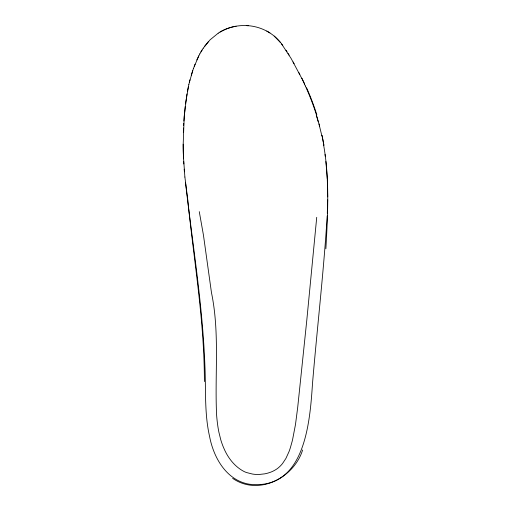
<?xml version="1.0" encoding="UTF-8"?>
<svg xmlns="http://www.w3.org/2000/svg" width="511" height="511" viewBox="0 0 511 511"><rect width="100%" height="100%" fill="white"/><g stroke="black" fill="none" stroke-linecap="round" stroke-linejoin="round"><path stroke-width="0.77" d="M327.698 199.839L327.308 213.355M204.387 381.57C204.426 320.838 193.931 260.827 187.824 200.555M186.943 93.915L184.222 116.272L183.194 144.185A326.107 326.088 -48.6 0 0 183.423 156.277L184.873 177.017M183.36 132.605L183.532 127.974M325.884 248.748C327.794 214.301 329.684 179.47 323.667 145.296M183.634 125.655L183.762 123.336M327.193 215.904C323.706 271.922 317.19 327.66 312.502 383.569C309.877 422.993 304.882 490.726 249.266 484.211C226.29 480.353 213.528 457.454 209.567 436.388C204.279 413.169 206.003 389.28 204.898 365.697C202.618 305.061 192.711 245.101 185.774 184.905M183.896 120.992L185.18 106.441M316.731 217.316L306.798 320.205L297.709 407.312L295.499 424.437L292.662 439.23A102.896 102.896 0 0 1 292.1 441.555L290.395 447.623A74.9 74.9 0 0 1 288.99 451.698L285.917 458.424L282.551 463.509A30.96 30.96 0 0 1 279.907 466.415L278.565 467.629A21.008 21.008 0 0 1 276.54 469.155L275.78 469.641A32.736 32.736 0 0 1 273.2 471.072A27.99 27.99 0 0 1 270.325 472.305L268.16 473.014A39.443 39.443 0 0 1 264.666 473.857L259.103 474.476A37.463 37.463 0 0 1 255.717 474.412A31.733 31.733 0 0 1 252.255 473.997L246.545 472.541A20.753 20.753 0 0 1 243.741 471.34C236.51 467.527 230.806 461.254 226.788 454.209A63.358 63.358 0 0 1 224.738 450.236L223.435 447.291A75.992 75.992 0 0 1 220.733 439.645L218.88 432.153A112.235 112.235 0 0 1 217.846 426.257L217.443 423.319A169.173 169.173 0 0 1 216.607 415.009C214.646 374.224 219.851 333.057 211.471 292.662L203.455 235.181L199.271 211.643M185.461 103.918L188.853 84.398M187.403 91.495L188.355 86.736M188.872 84.404L189.983 79.793M189.421 82.092L193.407 68.538M191.267 75.251L192.673 70.754M193.426 68.538L198.766 55.865M194.218 66.347L195.055 64.182M302.627 449.987C293.908 477.977 258.413 496.309 232.652 478.347M196.831 59.953L199.807 53.885M199.82 53.885L202.037 50.052M200.912 51.95L203.231 48.213M203.244 48.213L210.034 39.858L218.229 33.17M204.489 46.418L208.565 41.404M218.235 33.177L220.037 32.052A46.418 46.418 0 0 1 227.804 28.392A47.759 47.759 0 0 1 236.146 26.202A47.025 47.025 0 0 1 244.296 25.556C259.435 25.429 274.356 32.864 282.781 45.549M246.276 25.607L248.244 25.742M266.787 31.037L269.904 32.876M274.209 36.102L280.507 42.617M281.657 44.055L291.136 58.497L301.72 78.279M286.019 50.212L287.061 51.822M288.095 53.463L289.124 55.124M293.122 61.959L294.1 63.709M298.916 72.696L299.855 74.542M304.441 84.008L305.335 85.957M305.335 85.95L307.085 89.885A242.214 239.806 68.4 0 1 316.469 115.001M318.423 121.72L321.77 135.434M319.03 123.949L319.618 126.172M187.85 200.421L184.886 177.049M325.066 154.463L325.36 156.749M185.461 182.286L185.768 184.848M325.903 161.521L327.264 178.844M184.177 169.186L184.394 171.805M183.666 161.38L183.813 163.967M327.302 179.495L327.717 196.882M183.43 156.277L183.538 158.812M306.555 87.758A244.756 242.744 68.5 0 1 316.846 114.892M183.449 156.283A329.851 329.812 61.7 0 1 183.206 144.185M220.037 32.059A46.437 46.437 0 0 1 227.81 28.399A47.766 47.766 0 0 1 236.152 26.202M304.537 83.964A294.138 293.857 74.6 0 0 301.809 78.228A294.745 294.457 74.6 0 1 304.543 83.97M318.289 121.771A245.542 244.922 64.3 0 0 316.309 115.058A245.357 244.737 64.3 0 1 318.289 121.759M323.878 145.258A264.711 262.878 82.6 0 0 321.975 135.389A265.043 263.203 82.6 0 1 323.872 145.258"/></g></svg>
